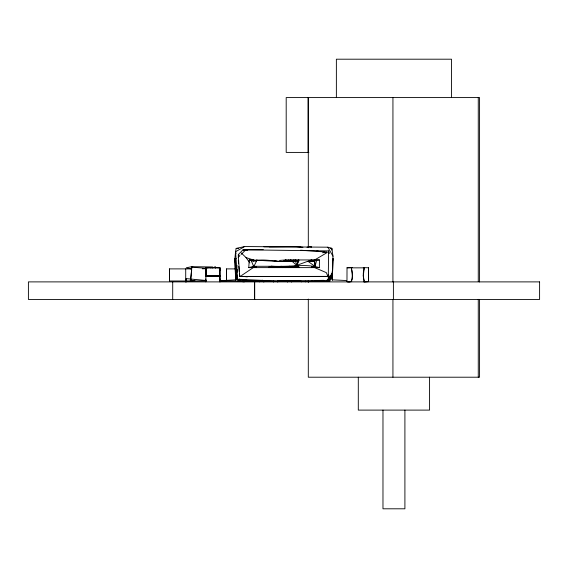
<?xml version="1.0" encoding="UTF-8"?>
<svg xmlns="http://www.w3.org/2000/svg" width="568" height="568" viewBox="0 0 568 568"><rect width="100%" height="100%" fill="white"/><g stroke="black" fill="none" stroke-linecap="round" stroke-linejoin="round"><path stroke-width="0.85" d="M185.715 280.99L169.427 280.99L169.477 268.898M205.964 276.41L205.999 267.784L219.944 267.769L220.086 281.891M205.971 276.417L206.006 267.776L219.944 267.769L220.086 270.474M226.575 268.898L226.525 280.99L240.243 280.99M346.97 281.607L347.02 267.769L351.933 267.627M221.669 280.62L235.606 279.832L235.933 274.408M328.29 276.453L328.616 250.921L243.026 249.799L238.24 254.634L239.731 276.41L328.29 276.453L329.319 277.958L326.586 280.791L278.462 281.132L237.587 279.207L235.55 251.745L236.139 248.422L244.645 246.547L327.85 247.194L331.847 248.33L332.983 256.196L332.529 273.393L329.319 277.958M249.231 259.945L253.257 261.046C264.816 258.057 277.12 262.686 288.92 261.046L290.567 259.945L296.801 265.448L298.796 266.534L298.796 267.627L296.801 265.448L295.502 261.046L298.796 259.945L298.796 261.046C282.246 262.459 265.753 260.414 249.231 259.945L248.777 267.627L319.344 267.627L319.479 259.945L285.626 259.945L279.541 260.428M263.879 281.224L263.843 281.891L263.871 280.599M277.809 281.224L277.78 281.891L277.809 280.599M291.746 281.224L291.711 281.891L291.746 280.599M305.676 281.203L305.655 281.891L305.676 281.252M263.85 281.891L263.871 281.203M277.787 281.891L277.809 281.203M291.718 281.891L291.746 281.203M331.428 273.116L332.244 279.917L333.089 258.525L332.607 261.124M217.246 267.627L219.944 267.769L219.802 281.834L220.086 279.044M206.191 280.493L186.261 278.618L186.261 281.692L190.663 281.053L191.764 267.194L206.731 268.337M205.829 270.474L205.971 267.769L208.669 267.627M219.866 281.671L220.086 279.974M220.043 275.814L220.086 276.403L205.829 276.403L205.864 275.814L220.086 275.97L205.864 275.814M205.999 267.784L205.829 281.891M236.891 269.651L235.72 279.917L236.991 265.291M235.606 279.832L234.875 258.845L235.55 251.745L244.645 246.547M191.679 269.992L190.436 281.018L206.17 280.911M235.89 279.605L236.593 272.782M236.764 271.071L236.941 269.367M330.519 275.089L329.909 280.166L327.274 280.23M363.832 281.891L368.596 281.6L368.561 267.776L363.641 267.627M319.479 259.945L316.71 260.123L314.707 267.627L326.366 272.654L328.24 277.276M347.112 281.834C355.071 284.057 351.94 272.072 351.287 267.769L347.02 267.784M311.023 247.612L311.321 246.476L307.018 247.314M186.261 281.692L186.261 278.618M238.979 255.018L238.162 257.425L239.937 255.65M241.783 276.524L328.034 276.375L328.588 274.749M298.796 259.945L295.502 267.627L293.855 266.534L290.567 266.534L290.567 267.627L311.42 259.945L314.707 261.046L314.921 266.356L311.42 267.627L311.42 266.534L314.707 267.627L314.707 265.923M298.463 261.777L296.801 265.448L295.502 266.534L295.502 267.627L298.796 266.534L295.502 266.534L298.796 267.627M257.098 259.945L253.257 267.627L241.592 275.48M364.273 281.813L368.596 281.6L368.554 267.776M329.795 276.737L329.795 281.132L238.162 281.132L239.447 279.009M326.586 280.791L332.529 273.393M241.116 254.471L245.845 249.742L263.289 249.636M219.596 281.6L219.596 267.926M319.344 267.627C306.926 263.879 293.819 266.413 281.103 266.314L279.044 267.627L277.397 266.534L271.724 266.278L253.626 266.3L248.777 267.627M253.257 265.923L253.257 267.627L256.544 266.534L256.544 267.627L253.257 266.534L255.813 266.477M327.083 252.59L314.707 259.945L308.161 261.45L314.921 266.356L311.42 267.627M282.544 261.607L285.626 259.945C288.686 261.039 292.747 262.416 295.502 259.945L298.796 261.046M271.724 266.278L272.455 266.534L272.455 267.627L269.168 266.534L269.168 267.627L271.724 266.278L288.92 266.534L290.567 267.627L289.744 266.257L285.626 267.627L281.103 266.314L277.397 266.534L274.103 267.627L271.724 266.278L270.02 266.449M205.829 276.403L206.922 275.856L205.829 275.856M210.692 267.911L212.673 266.96L191.764 266.683L186.261 267.784L191.764 269.154M185.715 268.884L185.715 281.87L188.157 280.848M212.411 267.94L215.428 266.683L215.428 268.153M206.454 267.869L206.042 268.394L206.042 276.51M243.374 250.63L245.845 249.742L247.399 250.516M185.715 281.87L188.193 281.018M189.84 280.45L191.494 279.882M269.168 267.627L272.455 266.534L274.103 267.627L274.103 266.534L277.397 267.627L277.397 266.534M290.567 261.046L293.855 259.945L293.855 261.046L290.567 259.945L290.567 261.046L292.215 261.323L295.502 259.945L295.502 261.046M282.339 266.534L279.044 267.627L279.044 266.534L282.339 266.534L282.339 267.627L279.044 266.534M256.544 267.627L253.626 266.3L251.205 260.62L253.257 259.945L256.544 261.046L256.544 259.945M351.287 267.769L352.295 267.627M316.362 251.269L318.009 250.836M311.143 281.132L312.819 280.805M190.663 281.053L194.938 280.272M234.875 258.845L236.26 258.646M262.728 280.251L256.75 281.11L256.807 280.514L256.821 281.132L237.303 279.598L236.189 269.942M322.567 252.753L326.934 252.256M269.31 246.839L295.161 246.448L302.943 247.321M263.907 246.817L300.586 246.789M219.66 281.529L226.433 280.99L219.66 280.315M278.455 281.394L283.531 280.99M274.323 260.84L276.062 260.698M308.161 261.45L314.707 261.046L311.42 261.046L311.42 259.945M312.293 266.484L314.921 266.356M202.329 268.785L206.731 268.636M206.667 276.382L220.086 275.97M300.11 280.876L278.214 280.876M315.006 280.521L323.774 280.315M243.026 249.799L245.845 249.742M236.139 248.422L238.723 248.386M259.825 280.947L247.534 281.018M308.914 152.409L286.194 152.409L286.194 97.582L479.577 97.582L479.577 281.962M291.391 261.046L293.038 261.046M253.257 266.534L254.897 266.534M270.815 266.534L272.455 266.534M363.279 267.627L364.287 267.769L363.279 275.792L364.294 281.671M190.997 268.884L169.413 268.898L169.463 280.99M235.116 268.898L226.511 268.898L226.561 280.99M220.086 275.856L218.992 275.856L220.086 276.403M265.945 280.741L268.572 280.755M351.272 281.671L346.97 281.593M351.741 281.671L351.464 281.124A24.538 24.538 0 0 0 351.464 268.394L351.464 267.847L364.109 267.847L364.109 268.394A24.538 24.538 0 0 0 364.109 281.124L363.832 281.671M242.777 281.785L244.538 281.785M330.122 248.308L331.847 248.33L331.882 250.076M246.704 280.173L237.303 279.598M264.205 280.564L268.586 280.663M205.829 275.97L217.572 276.325M331.577 273.819L332.351 279.832L346.295 280.535M327.303 280.017L329.909 280.166L329.859 275.87L329.561 277.553L328.034 276.375M300.635 250.211L326.934 252.093M251.205 260.62L256.544 261.046M316.71 260.123L314.707 259.945L314.707 264.219M239.405 273.435L239.625 276.069L247.364 276.864M332.344 279.832L332.379 273.719M289.744 266.257L293.855 267.627L293.855 266.534M241.258 252.959L246.001 257.538L253.257 259.945L253.257 261.046M323.888 251.517L325.074 252.696M281.103 266.314L282.339 267.627M239.625 276.069L240.023 276.531L239.462 274.848M246.001 257.538L249.87 262.92M327.85 247.194L332.983 256.196M329.177 279.584L329.795 281.132M235.55 251.745L236.075 253.42M329.064 253.364L328.616 250.921L328.971 253.498M301.253 281.139L301.359 281.891M331.882 274.678L332.5 279.854M235.479 263.793L234.875 258.525L235.443 273.073M236.849 269.821L237.126 272.363M238.311 260.279L238.603 263.793M238.823 266.42L239.263 271.681M287.401 281.224L287.429 281.891L287.401 280.599M273.464 281.224L273.492 281.891L273.464 280.599M259.526 281.224L259.562 281.891L259.533 281.203M205.829 279.044L205.9 280.798M235.514 274.784L235.72 279.917M287.401 281.203L287.422 281.891M273.464 281.203L273.492 281.891M332.244 271.383L332.244 279.917M479.577 299.435L479.577 377.209L308.303 377.209L308.303 299.059M478.263 97.582L478.263 281.643M478.263 299.336L478.263 377.209M451.503 97.582L451.503 59.2L336.37 59.2L336.37 97.582M429.578 377.209L429.578 410.103L358.301 410.103L358.301 377.209M404.906 410.103L404.906 508.8L382.974 508.8L382.974 410.103M393.397 281.891L393.397 299.435M392.935 97.582L392.935 281.962M392.935 299.435L392.935 377.209M308.303 97.582L308.303 247.25M308.303 280.613L308.303 282.374M308.126 97.582L308.126 152.409M288.92 261.046L288.92 259.945L285.626 261.046L285.626 259.945M288.92 266.534L288.92 267.627L285.626 266.534L285.626 267.627M254.698 281.891L254.698 299.435M254.585 281.891L254.585 299.435M238.162 279.371L238.162 281.132M191.764 266.683L191.764 268.33M172.707 281.891L172.707 299.435M539.6 281.891L28.4 281.891L28.4 299.435L539.6 299.435L539.6 281.891"/></g></svg>
